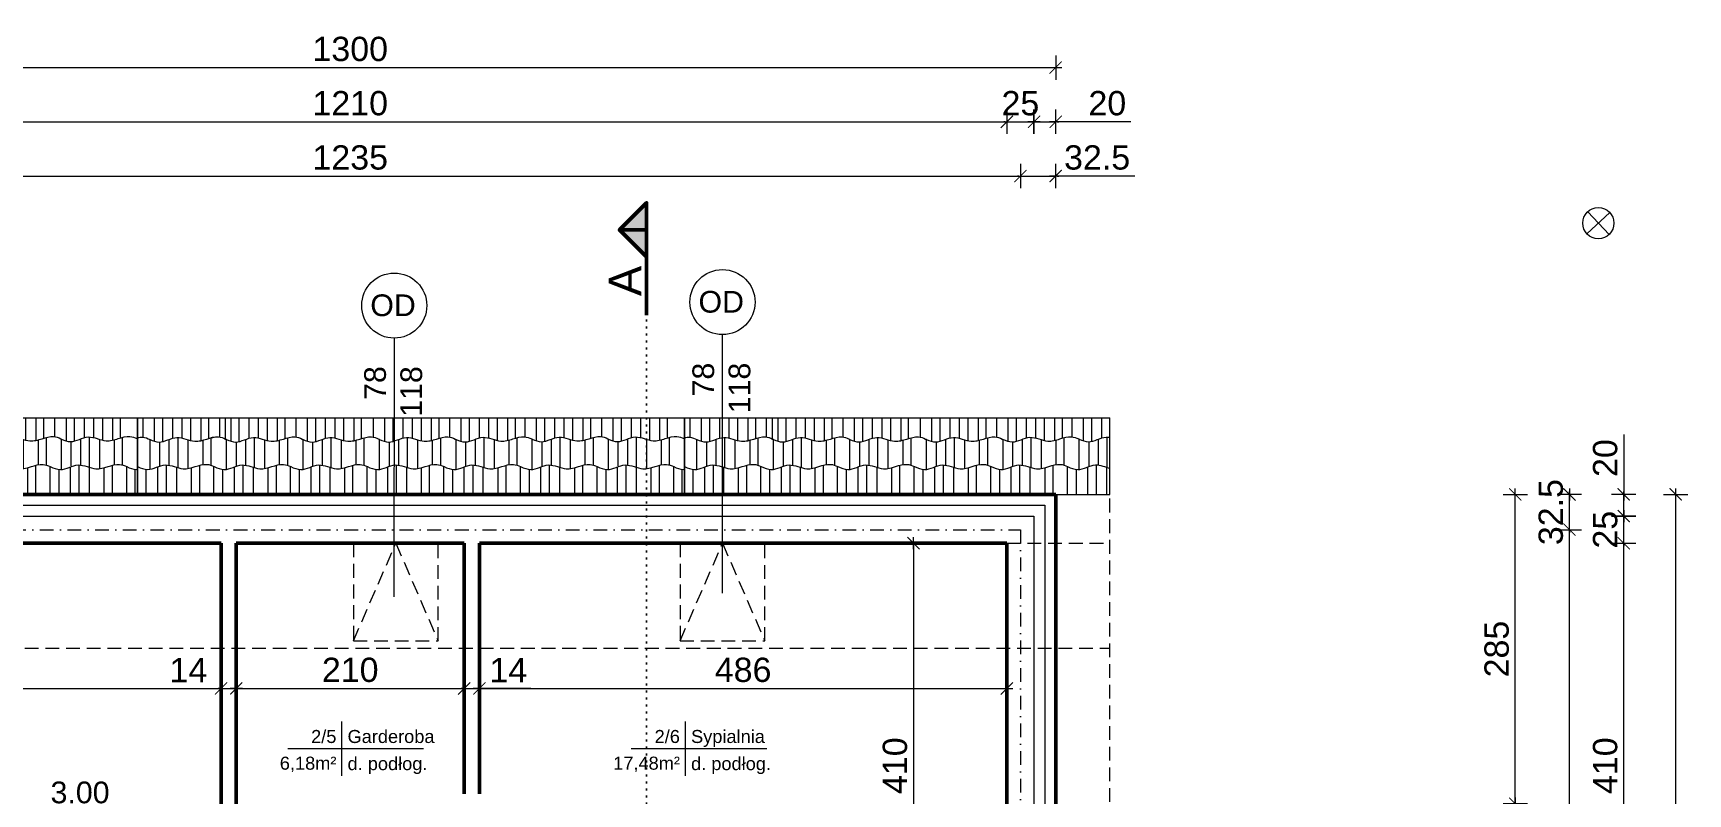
# Model space of a CAD drawing. Header units: millimetres. Extents: x -1610 to 9137, y -4586 to 6358.
# Drawn here: x 3416 to 4941, y 485 to 1186 of the extents above; entities that cross this region are included whole.
import ezdxf

# ---------------------------------------------------------------- set-up
doc = ezdxf.new("R2010")
doc.units = ezdxf.units.MM
for name, pattern in [('DASHDOT', [25.4, 12.7, -6.35, 0, -6.35]), ('DASHED', [19.05, 12.7, -6.35]), ('DOT', [6.35, 0, -6.35])]:
    doc.linetypes.add(name, pattern=pattern)
doc.layers.get('0').update_dxf_attribs({"lineweight": 0})
for name, color, linetype, lineweight in [('A-murowane', 6, 'Continuous', 50), ('A-osie', 7, 'DASHDOT', 5), ('A-p.widokowa', 5, 'Continuous', 15), ('A-p.widokowa-RefEdit0', 5, 'Continuous', 15), ('A-pod', 5, 'DASHED', 15), ('A-schody', 2, 'Continuous', 0), ('A-w.ocieplenie', 4, 'BATTING', 5), ('A-wykończenie', 4, 'Continuous', 5), ('A17_OPIS_WARSTW', 32, 'Continuous', 9), ('B-linia przekrojowa', 40, 'DOT', 30), ('B-opis', 7, 'Continuous', 0)]:
    doc.layers.add(name, color=color, linetype=linetype, lineweight=lineweight)
doc.layers.add('oznaczenia niedr', color=7, linetype='Continuous', lineweight=0, plot=False)
doc.styles.get("Standard").update_dxf_attribs({"font": 'arial.ttf'})
doc.linetypes.add('BATTING', pattern='A,0.00254,-2.54,[134,ltypeshp.shx,S=2.54,R=0,X=-2.54,Y=0],-5.08,[134,ltypeshp.shx,S=2.54,R=180,X=2.54,Y=0],-2.54', length=10.16254)
doc.dimstyles.new('PM-100', dxfattribs={"dimscale": 2.8, "dimtxt": 8, "dimasz": 0.5, "dimexe": 0, "dimexo": 0, "dimgap": 2, "dimtad": 1, "dimdec": 1, "dimrnd": 0.1, "dimzin": 13, "dimdsep": 46, "dimtxsty": 'Standard', "dimblk": 'Q', "dimcen": 0, "dimse1": 1, "dimse2": 1, "dimclrd": 256, "dimclre": 251, "dimclrt": 41, "dimadec": 1, "dimazin": 0, "dimtfac": 1, "dimtdec": 1, "dimtix": 1, "dimtmove": 1, "dimatfit": 0, "dimldrblk": 'NONE', "dimfxl": 1, "dimtolj": 1, "dimtzin": 13, "dimlwd": -1, "dimlwe": 0, "dimarcsym": 0})

# ---------------------------------------------------------------- blocks, each defined once
blk = doc.blocks.new('A$C59F40237')
at = {"layer": 'A-p.widokowa-RefEdit0'}
for p, q in [((8.1, 25.6), (8.1, 2.6)), ((18.7, 25.6), (18.7, 0.2)), ((26.4, -1.5), (26.4, 25.6)), ((36.2, 25.6), (36.2, 0.7)), ((49.5, 1.1), (49.5, 25.6)), ((57, -1.2), (57, 25.6)), ((70.1, -0.2), (70.1, 25.6))]:
    blk.add_line(p, q, dxfattribs=at)
blk.add_open_spline([(0, 0), (3.1, 1.3), (11.6, 5), (25.6, -5.2), (40.3, 3.8), (49.5, 1.1), (53.2, 0), (56.8, -1.2), (62.8, -3.2), (68.4, -1), (70.6, 0)], degree=3, knots=[0, 0, 0, 0, 9.666865, 26.644915, 43.34195, 54.677882, 54.677882, 54.677882, 65.547939, 72.653896, 72.653896, 72.653896, 72.653896], dxfattribs=at)
blk = doc.blocks.new('A$C78BC5D11')
at = {"layer": 'A-p.widokowa'}
for p, q in [((0, 27.5), (0, 0)), ((9.1, 24.6), (9.1, 2.2)), ((17.8, 23.7), (17.8, -0.1)), ((25.5, -1.9), (25.5, 25.9)), ((35.3, 26.7), (35.3, 0.3)), ((48.6, 0.7), (48.6, 23.1)), ((56.1, -1.6), (56.1, 23.7))]:
    blk.add_line(p, q, dxfattribs=at)
blk.add_open_spline([(0, 0), (2.8, 1.2), (11, 4.4), (24.7, -5.6), (39.4, 3.5), (48.6, 0.7), (52.4, -0.4), (56, -1.6), (61.9, -3.5), (67.5, -1.4), (69.7, -0.4), (69.7, -0.4), (69.7, -0.4), (69.7, -0.4), (70, -0.2), (70.2, -0.1), (70.5, 0)], degree=3, knots=[73.574951, 73.574951, 73.574951, 73.574951, 82.320761, 99.298811, 115.995846, 127.331778, 127.331778, 127.331778, 138.201835, 145.307792, 145.307792, 145.307792, 145.332598, 145.332598, 145.332598, 146.160665, 146.160665, 146.160665, 146.160665], dxfattribs=at)
blk = doc.blocks.new('A$C3E720E91')
at = {"layer": 'A-p.widokowa'}
for p, q in [((15.4, -18.3), (15.4, 3.2)), ((23.3, 3.6), (23.3, -18.3)), ((32.4, 0.5), (32.4, -18.3)), ((41.1, 0.4), (41.1, -18.4)), ((48.9, -18.3), (48.9, 2.6)), ((58.6, 2.7), (58.6, -18.3)), ((65.6, 0.7), (65.6, -18.3)), ((4.9, -18.3), (4.9, -0.4))]:
    blk.add_line(p, q, dxfattribs=at)
blk = doc.blocks.new('A$C23497A29')
at = {"layer": 'A-p.widokowa'}
for p, q in [((50, 0), (0, 0)), ((0, -70.6), (0, 0)), ((8.1, 0), (8.1, -23)), ((18.7, 0), (18.7, -25.4)), ((26.4, -27.2), (26.4, 0)), ((36.2, 0), (36.2, -24.9)), ((49.5, -24.5), (49.5, 0)), ((57, -26.8), (57, 0)), ((70.1, -25.8), (70.1, 0)), ((501.8, 0), (501.8, -23)), ((504, 0), (504, -70.6)), ((4.9, -70.6), (4.9, -52.7)), ((15.4, -70.6), (15.4, -49.1)), ((23.3, -48.8), (23.3, -70.6)), ((32.4, -51.8), (32.4, -70.6)), ((41.1, -52), (41.1, -70.8)), ((48.9, -70.6), (48.9, -49.7)), ((58.6, -49.6), (58.6, -70.6)), ((65.6, -51.6), (65.6, -70.6)), ((81.1, -51), (81.1, -70.6)), ((0, -70.6), (504, -70.6))]:
    blk.add_line(p, q, dxfattribs=at)
for points, knots in [([(0, -25.6), (3.1, -24.3), (11.6, -20.7), (25.6, -30.8), (40.3, -21.8), (49.5, -24.5), (53.2, -25.6), (56.8, -26.8), (62.8, -28.8), (68.4, -26.7), (70.6, -25.6)], [0, 0, 0, 0, 9.666865, 26.644915, 43.34195, 54.677882, 54.677882, 54.677882, 65.547939, 72.653896, 72.653896, 72.653896, 72.653896]), ([(494.2, -25.6), (496.8, -24.3), (500.2, -22.8), (503.7, -23), (504, -23)], [0, 0, 0, 0, 9.666865, 10.690457, 10.690457, 10.690457, 10.690457]), ([(0, -52.3), (1.6, -52.7), (5.5, -53.1), (9.3, -51.7), (11.5, -50.6), (11.5, -50.6), (11.5, -50.6), (11.5, -50.6), (11.7, -50.5), (12, -50.4), (12.2, -50.2)], [133.300499, 133.300499, 133.300499, 133.300499, 138.201835, 145.307792, 145.307792, 145.307792, 145.332598, 145.332598, 145.332598, 146.160665, 146.160665, 146.160665, 146.160665]), ([(11.5, -50.6), (14.2, -49.4), (22.5, -46.2), (36.2, -56.2), (50.9, -47.2), (60.1, -49.9), (63.8, -51), (67.4, -52.2), (73.4, -54.2), (79, -52), (81.2, -51), (81.2, -51), (81.2, -51), (81.2, -51), (81.4, -50.9), (81.7, -50.7), (82, -50.6)], [73.574951, 73.574951, 73.574951, 73.574951, 82.320761, 99.298811, 115.995846, 127.331778, 127.331778, 127.331778, 138.201835, 145.307792, 145.307792, 145.307792, 145.332598, 145.332598, 145.332598, 146.160665, 146.160665, 146.160665, 146.160665])]:
    blk.add_open_spline(points, degree=3, knots=knots, dxfattribs=at)
for p in [(70.6, -25.6), (141.2, -25.6), (211.8, -25.6), (282.4, -25.6), (353, -25.6), (423.6, -25.6)]:
    blk.add_blockref('A$C59F40237', p, dxfattribs=at)
at = {"layer": 'A-schody'}
for name, p in [('A$C78BC5D11', (11.5, -50.6)), ('A$C78BC5D11', (82, -50.6)), ('A$C78BC5D11', (152.5, -50.6)), ('A$C78BC5D11', (223, -50.6)), ('A$C78BC5D11', (293.5, -50.7)), ('A$C78BC5D11', (363.7, -50.9)), ('A$C78BC5D11', (433.9, -51)), ('A$C3E720E91', (70.5, -52.1)), ('A$C3E720E91', (140.9, -52.3)), ('A$C3E720E91', (212.3, -52.3)), ('A$C3E720E91', (282.6, -52.3)), ('A$C3E720E91', (352, -52.4)), ('A$C3E720E91', (422.7, -52.4))]:
    blk.add_blockref(name, p, dxfattribs=at)
blk = doc.blocks.new('A$C560A2D75')
at = {"layer": 'A-murowane'}
h = blk.add_hatch(color=256, dxfattribs=at)
h.dxf.hatch_style = 1
h.paths.add_polyline_path([(-78.5, 25), (-53.5, 0), (-103.5, 0)])
blk.add_line((-103.5, 0), (0, 0), dxfattribs=at)
blk.add_lwpolyline([(-78.5, 0), (-78.5, 25), (-53.5, 0), (-103.5, 0), (-78.5, 25)], dxfattribs=at)
blk = doc.blocks.new('A$C7E556D42')
at = {"layer": 'B-linia przekrojowa'}
blk.add_line((-877, -1515.3), (-877, 18.8), dxfattribs=at)
at = {"layer": 'A17_OPIS_WARSTW', "xscale": -1, "rotation": 90}
blk.add_blockref('A$C560A2D75', (-877, -84.7), dxfattribs=at)
at = {"layer": 'B-opis', "insert": (-911.8, -39.3), "char_height": 30, "attachment_point": 3, "rotation": 90}
blk.add_mtext_dynamic_manual_height_columns('A', width=13.143, gutter_width=12.5, heights=[0], dxfattribs=at)
blk = doc.blocks.new('Q')
for p, q in [((-4, 0), (4, 0)), ((0, 8), (0, -8))]:
    blk.add_line(p, q)
at = {"const_width": 0.7}
blk.add_lwpolyline([(4, 4), (-4, -4)], dxfattribs=at)
blk = doc.blocks.new('*D181')
at = {"layer": 'A17_OPIS_WARSTW', "transparency": 16777216}
blk.add_line((3104.7, 582.2), (3587.9, 582.2), dxfattribs=at)
at = {"layer": 'Defpoints', "color": 0, "transparency": 16777216}
for p in [(3103.3, 716), (3589.3, 716), (3589.3, 582.2)]:
    blk.add_point(p, dxfattribs=at)
at = {"layer": 'A17_OPIS_WARSTW', "transparency": 16777216, "xscale": 1.4, "yscale": 1.4, "zscale": 1.4, "rotation": 180}
blk.add_blockref('Q', (3103.3, 582.2), dxfattribs=at)
at = {"layer": 'A17_OPIS_WARSTW', "transparency": 16777216, "xscale": 1.4, "yscale": 1.4, "zscale": 1.4}
blk.add_blockref('Q', (3589.3, 582.2), dxfattribs=at)
at = {"layer": 'A17_OPIS_WARSTW', "color": 41, "transparency": 16777216, "insert": (3346.3, 599.2), "char_height": 22.4, "attachment_point": 5}
blk.add_mtext('\\A1;486', dxfattribs=at)
blk = doc.blocks.new('_None')
blk = doc.blocks.new('*D182')
at = {"layer": 'A17_OPIS_WARSTW', "transparency": 16777216}
for p, q in [((3538.6, 582.2), (3589.3, 582.2)), ((3587.9, 582.2), (3586.5, 582.2)), ((3589.3, 582.2), (3603.3, 582.2)), ((3589.3, 582.2), (3603.3, 582.2)), ((3604.7, 582.2), (3606.1, 582.2))]:
    blk.add_line(p, q, dxfattribs=at)
at = {"layer": 'Defpoints', "color": 0, "transparency": 16777216}
for p in [(3589.3, 716), (3603.3, 716), (3603.3, 582.2)]:
    blk.add_point(p, dxfattribs=at)
at = {"layer": 'A17_OPIS_WARSTW', "transparency": 16777216, "xscale": 1.4, "yscale": 1.4, "zscale": 1.4}
blk.add_blockref('Q', (3589.3, 582.2), dxfattribs=at)
at = {"layer": 'A17_OPIS_WARSTW', "transparency": 16777216, "xscale": 1.4, "yscale": 1.4, "zscale": 1.4, "rotation": 180}
blk.add_blockref('Q', (3603.3, 582.2), dxfattribs=at)
at = {"layer": 'A17_OPIS_WARSTW', "color": 41, "transparency": 16777216, "insert": (3559.2, 599.1), "char_height": 22.4, "attachment_point": 5}
blk.add_mtext('\\A1;14', dxfattribs=at)
blk = doc.blocks.new('*D183')
at = {"layer": 'A17_OPIS_WARSTW', "transparency": 16777216}
blk.add_line((3604.7, 582.2), (3811.9, 582.2), dxfattribs=at)
at = {"layer": 'Defpoints', "color": 0, "transparency": 16777216}
for p in [(3603.3, 716), (3813.3, 716), (3813.3, 582.2)]:
    blk.add_point(p, dxfattribs=at)
at = {"layer": 'A17_OPIS_WARSTW', "transparency": 16777216, "xscale": 1.4, "yscale": 1.4, "zscale": 1.4, "rotation": 180}
blk.add_blockref('Q', (3603.3, 582.2), dxfattribs=at)
at = {"layer": 'A17_OPIS_WARSTW', "transparency": 16777216, "xscale": 1.4, "yscale": 1.4, "zscale": 1.4}
blk.add_blockref('Q', (3813.3, 582.2), dxfattribs=at)
at = {"layer": 'A17_OPIS_WARSTW', "color": 41, "transparency": 16777216, "insert": (3708.3, 599.2), "char_height": 22.4, "attachment_point": 5}
blk.add_mtext('\\A1;210', dxfattribs=at)
blk = doc.blocks.new('*D184')
at = {"layer": 'A17_OPIS_WARSTW', "transparency": 16777216}
for p, q in [((3811.9, 582.2), (3810.5, 582.2)), ((3813.3, 582.2), (3827.3, 582.2)), ((3813.3, 582.2), (3827.3, 582.2)), ((3874.6, 582.2), (3827.3, 582.2)), ((3828.7, 582.2), (3830.1, 582.2))]:
    blk.add_line(p, q, dxfattribs=at)
at = {"layer": 'Defpoints', "color": 0, "transparency": 16777216}
for p in [(3813.3, 716), (3827.3, 716), (3827.3, 582.2)]:
    blk.add_point(p, dxfattribs=at)
at = {"layer": 'A17_OPIS_WARSTW', "transparency": 16777216, "xscale": 1.4, "yscale": 1.4, "zscale": 1.4}
blk.add_blockref('Q', (3813.3, 582.2), dxfattribs=at)
at = {"layer": 'A17_OPIS_WARSTW', "transparency": 16777216, "xscale": 1.4, "yscale": 1.4, "zscale": 1.4, "rotation": 180}
blk.add_blockref('Q', (3827.3, 582.2), dxfattribs=at)
at = {"layer": 'A17_OPIS_WARSTW', "color": 41, "transparency": 16777216, "insert": (3854, 599.1), "char_height": 22.4, "attachment_point": 5}
blk.add_mtext('\\A1;14', dxfattribs=at)
blk = doc.blocks.new('*D185')
at = {"layer": 'A17_OPIS_WARSTW', "transparency": 16777216}
blk.add_line((3828.7, 582.2), (4311.9, 582.2), dxfattribs=at)
at = {"layer": 'Defpoints', "color": 0, "transparency": 16777216}
for p in [(3827.3, 716), (4313.3, 716), (4313.3, 582.2)]:
    blk.add_point(p, dxfattribs=at)
at = {"layer": 'A17_OPIS_WARSTW', "transparency": 16777216, "xscale": 1.4, "yscale": 1.4, "zscale": 1.4, "rotation": 180}
blk.add_blockref('Q', (3827.3, 582.2), dxfattribs=at)
at = {"layer": 'A17_OPIS_WARSTW', "transparency": 16777216, "xscale": 1.4, "yscale": 1.4, "zscale": 1.4}
blk.add_blockref('Q', (4313.3, 582.2), dxfattribs=at)
at = {"layer": 'A17_OPIS_WARSTW', "color": 41, "transparency": 16777216, "insert": (4070.3, 599.2), "char_height": 22.4, "attachment_point": 5}
blk.add_mtext('\\A1;486', dxfattribs=at)
blk = doc.blocks.new('*D186')
at = {"layer": 'A17_OPIS_WARSTW', "transparency": 16777216}
blk.add_line((4227.3, 714.6), (4227.3, 307.4), dxfattribs=at)
at = {"layer": 'Defpoints', "color": 0, "transparency": 16777216}
for p in [(4313.3, 716), (4227.3, 306), (4313.3, 306)]:
    blk.add_point(p, dxfattribs=at)
at = {"layer": 'A17_OPIS_WARSTW', "transparency": 16777216, "xscale": 1.4, "yscale": 1.4, "zscale": 1.4}
for p, rotation in [((4227.3, 716), 90), ((4227.3, 306), 270)]:
    blk.add_blockref('Q', p, dxfattribs=dict(at, rotation=rotation))
at = {"layer": 'A17_OPIS_WARSTW', "color": 41, "transparency": 16777216, "insert": (4210.3, 511), "char_height": 22.4, "attachment_point": 5, "rotation": 90}
blk.add_mtext('\\A1;410', dxfattribs=at)
blk = doc.blocks.new('*D217')
at = {"layer": 'A17_OPIS_WARSTW', "transparency": 16777216}
blk.add_line((3092.2, 1054.4), (4324.4, 1054.4), dxfattribs=at)
at = {"layer": 'Defpoints', "color": 0, "transparency": 16777216}
for p in [(4325.8, 1054.4), (3090.8, 728.5), (4325.8, 728.5)]:
    blk.add_point(p, dxfattribs=at)
at = {"layer": 'A17_OPIS_WARSTW', "transparency": 16777216, "xscale": 1.4, "yscale": 1.4, "zscale": 1.4, "rotation": 180}
blk.add_blockref('Q', (3090.8, 1054.4), dxfattribs=at)
at = {"layer": 'A17_OPIS_WARSTW', "transparency": 16777216, "xscale": 1.4, "yscale": 1.4, "zscale": 1.4}
blk.add_blockref('Q', (4325.8, 1054.4), dxfattribs=at)
at = {"layer": 'A17_OPIS_WARSTW', "color": 41, "transparency": 16777216, "insert": (3708.3, 1071.4), "char_height": 22.4, "attachment_point": 5}
blk.add_mtext('\\A1;1235', dxfattribs=at)
blk = doc.blocks.new('*D218')
at = {"layer": 'A17_OPIS_WARSTW', "transparency": 16777216}
for p, q in [((4324.4, 1054.4), (4323, 1054.4)), ((4325.8, 1054.4), (4358.3, 1054.4)), ((4325.8, 1054.4), (4358.3, 1054.4)), ((4431.2, 1054.4), (4358.3, 1054.4)), ((4359.7, 1054.4), (4361.1, 1054.4))]:
    blk.add_line(p, q, dxfattribs=at)
at = {"layer": 'Defpoints', "color": 0, "transparency": 16777216}
for p in [(4358.3, 1054.4), (4358.3, 761), (4325.8, 728.5)]:
    blk.add_point(p, dxfattribs=at)
at = {"layer": 'A17_OPIS_WARSTW', "transparency": 16777216, "xscale": 1.4, "yscale": 1.4, "zscale": 1.4}
blk.add_blockref('Q', (4325.8, 1054.4), dxfattribs=at)
at = {"layer": 'A17_OPIS_WARSTW', "transparency": 16777216, "xscale": 1.4, "yscale": 1.4, "zscale": 1.4, "rotation": 180}
blk.add_blockref('Q', (4358.3, 1054.4), dxfattribs=at)
at = {"layer": 'A17_OPIS_WARSTW', "color": 41, "transparency": 16777216, "insert": (4396.5, 1071.4), "char_height": 22.4, "attachment_point": 5}
blk.add_mtext('\\A1;32.5', dxfattribs=at)
blk = doc.blocks.new('*D221')
at = {"layer": 'A17_OPIS_WARSTW', "transparency": 16777216}
blk.add_line((3104.7, 1104.4), (4311.9, 1104.4), dxfattribs=at)
at = {"layer": 'Defpoints', "color": 0, "transparency": 16777216}
for p in [(4313.3, 1104.4), (3103.3, 716), (4313.3, 716)]:
    blk.add_point(p, dxfattribs=at)
at = {"layer": 'A17_OPIS_WARSTW', "transparency": 16777216, "xscale": 1.4, "yscale": 1.4, "zscale": 1.4, "rotation": 180}
blk.add_blockref('Q', (3103.3, 1104.4), dxfattribs=at)
at = {"layer": 'A17_OPIS_WARSTW', "transparency": 16777216, "xscale": 1.4, "yscale": 1.4, "zscale": 1.4}
blk.add_blockref('Q', (4313.3, 1104.4), dxfattribs=at)
at = {"layer": 'A17_OPIS_WARSTW', "color": 41, "transparency": 16777216, "insert": (3708.3, 1121.4), "char_height": 22.4, "attachment_point": 5}
blk.add_mtext('\\A1;1210', dxfattribs=at)
blk = doc.blocks.new('*D222')
at = {"layer": 'A17_OPIS_WARSTW', "transparency": 16777216}
for p, q in [((4311.9, 1104.4), (4310.5, 1104.4)), ((4313.3, 1104.4), (4338.3, 1104.4)), ((4339.7, 1104.4), (4341.1, 1104.4))]:
    blk.add_line(p, q, dxfattribs=at)
at = {"layer": 'Defpoints', "color": 0, "transparency": 16777216}
for p in [(4338.3, 1104.4), (4338.3, 741), (4313.3, 716)]:
    blk.add_point(p, dxfattribs=at)
at = {"layer": 'A17_OPIS_WARSTW', "transparency": 16777216, "xscale": 1.4, "yscale": 1.4, "zscale": 1.4}
blk.add_blockref('Q', (4313.3, 1104.4), dxfattribs=at)
at = {"layer": 'A17_OPIS_WARSTW', "transparency": 16777216, "xscale": 1.4, "yscale": 1.4, "zscale": 1.4, "rotation": 180}
blk.add_blockref('Q', (4338.3, 1104.4), dxfattribs=at)
at = {"layer": 'A17_OPIS_WARSTW', "color": 41, "transparency": 16777216, "insert": (4325.8, 1121.4), "char_height": 22.4, "attachment_point": 5}
blk.add_mtext('\\A1;25', dxfattribs=at)
blk = doc.blocks.new('*D223')
at = {"layer": 'A17_OPIS_WARSTW', "transparency": 16777216}
for p, q in [((4336.9, 1104.4), (4335.5, 1104.4)), ((4338.3, 1104.4), (4358.3, 1104.4)), ((4338.3, 1104.4), (4358.3, 1104.4)), ((4427.7, 1104.4), (4358.3, 1104.4)), ((4359.7, 1104.4), (4361.1, 1104.4))]:
    blk.add_line(p, q, dxfattribs=at)
at = {"layer": 'Defpoints', "color": 0, "transparency": 16777216}
for p in [(4358.3, 1104.4), (4358.3, 761), (4338.3, 741)]:
    blk.add_point(p, dxfattribs=at)
at = {"layer": 'A17_OPIS_WARSTW', "transparency": 16777216, "xscale": 1.4, "yscale": 1.4, "zscale": 1.4}
blk.add_blockref('Q', (4338.3, 1104.4), dxfattribs=at)
at = {"layer": 'A17_OPIS_WARSTW', "transparency": 16777216, "xscale": 1.4, "yscale": 1.4, "zscale": 1.4, "rotation": 180}
blk.add_blockref('Q', (4358.3, 1104.4), dxfattribs=at)
at = {"layer": 'A17_OPIS_WARSTW', "color": 41, "transparency": 16777216, "insert": (4405.9, 1121.4), "char_height": 22.4, "attachment_point": 5}
blk.add_mtext('\\A1;20', dxfattribs=at)
blk = doc.blocks.new('*D224')
at = {"layer": 'A17_OPIS_WARSTW', "transparency": 16777216}
blk.add_line((3059.7, 1154.4), (4356.9, 1154.4), dxfattribs=at)
at = {"layer": 'Defpoints', "color": 0, "transparency": 16777216}
for p in [(4358.3, 1154.4), (3058.3, 761), (4358.3, 761)]:
    blk.add_point(p, dxfattribs=at)
at = {"layer": 'A17_OPIS_WARSTW', "transparency": 16777216, "xscale": 1.4, "yscale": 1.4, "zscale": 1.4, "rotation": 180}
blk.add_blockref('Q', (3058.3, 1154.4), dxfattribs=at)
at = {"layer": 'A17_OPIS_WARSTW', "transparency": 16777216, "xscale": 1.4, "yscale": 1.4, "zscale": 1.4}
blk.add_blockref('Q', (4358.3, 1154.4), dxfattribs=at)
at = {"layer": 'A17_OPIS_WARSTW', "color": 41, "transparency": 16777216, "insert": (3708.3, 1171.4), "char_height": 22.4, "attachment_point": 5}
blk.add_mtext('\\A1;1300', dxfattribs=at)
blk = doc.blocks.new('*D258')
at = {"layer": 'A17_OPIS_WARSTW', "transparency": 16777216}
blk.add_line((4929.6, -337.6), (4929.6, 759.6), dxfattribs=at)
at = {"layer": 'Defpoints', "color": 0, "transparency": 16777216}
for p in [(4358.8, 761), (4929.6, 761), (4358.3, -339)]:
    blk.add_point(p, dxfattribs=at)
at = {"layer": 'A17_OPIS_WARSTW', "transparency": 16777216, "xscale": 1.4, "yscale": 1.4, "zscale": 1.4}
for p, rotation in [((4929.6, 761), 90), ((4929.6, -339), 270)]:
    blk.add_blockref('Q', p, dxfattribs=dict(at, rotation=rotation))
at = {"layer": 'A17_OPIS_WARSTW', "color": 41, "transparency": 16777216, "insert": (4912.6, 211), "char_height": 22.4, "attachment_point": 5, "rotation": 90}
blk.add_mtext('\\A1;1100', dxfattribs=at)
blk = doc.blocks.new('*D262')
at = {"layer": 'A17_OPIS_WARSTW', "transparency": 16777216}
blk.add_line((4781.7, 477.4), (4781.7, 759.6), dxfattribs=at)
at = {"layer": 'Defpoints', "color": 0, "transparency": 16777216}
for p in [(4358.3, 761), (4781.7, 761), (4325.8, 476)]:
    blk.add_point(p, dxfattribs=at)
at = {"layer": 'A17_OPIS_WARSTW', "transparency": 16777216, "xscale": 1.4, "yscale": 1.4, "zscale": 1.4}
for p, rotation in [((4781.7, 761), 90), ((4781.7, 476), 270)]:
    blk.add_blockref('Q', p, dxfattribs=dict(at, rotation=rotation))
at = {"layer": 'A17_OPIS_WARSTW', "color": 41, "transparency": 16777216, "insert": (4764.7, 618.5), "char_height": 22.4, "attachment_point": 5, "rotation": 90}
blk.add_mtext('\\A1;285', dxfattribs=at)
blk = doc.blocks.new('*D264')
at = {"layer": 'A17_OPIS_WARSTW', "transparency": 16777216}
blk.add_line((4831.7, -305.1), (4831.7, 727.1), dxfattribs=at)
at = {"layer": 'Defpoints', "color": 0, "transparency": 16777216}
for p in [(4325.8, 728.5), (4831.7, 728.5), (4325.8, -306.5)]:
    blk.add_point(p, dxfattribs=at)
at = {"layer": 'A17_OPIS_WARSTW', "transparency": 16777216, "xscale": 1.4, "yscale": 1.4, "zscale": 1.4}
for p, rotation in [((4831.7, 728.5), 90), ((4831.7, -306.5), 270)]:
    blk.add_blockref('Q', p, dxfattribs=dict(at, rotation=rotation))
at = {"layer": 'A17_OPIS_WARSTW', "color": 41, "transparency": 16777216, "insert": (4814.6, 211), "char_height": 22.4, "attachment_point": 5, "rotation": 90}
blk.add_mtext('\\A1;1035', dxfattribs=at)
blk = doc.blocks.new('*D265')
at = {"layer": 'A17_OPIS_WARSTW', "transparency": 16777216}
for p, q in [((4831.7, 762.4), (4831.7, 763.8)), ((4831.7, 728.5), (4831.7, 761)), ((4831.7, 727.1), (4831.7, 725.7))]:
    blk.add_line(p, q, dxfattribs=at)
at = {"layer": 'Defpoints', "color": 0, "transparency": 16777216}
for p in [(4358.3, 761), (4831.7, 761), (4325.8, 728.5)]:
    blk.add_point(p, dxfattribs=at)
at = {"layer": 'A17_OPIS_WARSTW', "transparency": 16777216, "xscale": 1.4, "yscale": 1.4, "zscale": 1.4}
for p, rotation in [((4831.7, 761), 270), ((4831.7, 728.5), 90)]:
    blk.add_blockref('Q', p, dxfattribs=dict(at, rotation=rotation))
at = {"layer": 'A17_OPIS_WARSTW', "color": 41, "transparency": 16777216, "insert": (4814.6, 744.7), "char_height": 22.4, "attachment_point": 5, "rotation": 90}
blk.add_mtext('\\A1;32.5', dxfattribs=at)
blk = doc.blocks.new('*D270')
at = {"layer": 'A17_OPIS_WARSTW', "transparency": 16777216}
blk.add_line((4881.7, 307.4), (4881.7, 714.6), dxfattribs=at)
at = {"layer": 'Defpoints', "color": 0, "transparency": 16777216}
for p in [(4313.3, 716), (4881.7, 716), (4313.3, 306)]:
    blk.add_point(p, dxfattribs=at)
at = {"layer": 'A17_OPIS_WARSTW', "transparency": 16777216, "xscale": 1.4, "yscale": 1.4, "zscale": 1.4}
for p, rotation in [((4881.7, 716), 90), ((4881.7, 306), 270)]:
    blk.add_blockref('Q', p, dxfattribs=dict(at, rotation=rotation))
at = {"layer": 'A17_OPIS_WARSTW', "color": 41, "transparency": 16777216, "insert": (4864.7, 511), "char_height": 22.4, "attachment_point": 5, "rotation": 90}
blk.add_mtext('\\A1;410', dxfattribs=at)
blk = doc.blocks.new('*D271')
at = {"layer": 'A17_OPIS_WARSTW', "transparency": 16777216}
for p, q in [((4881.7, 742.4), (4881.7, 743.8)), ((4881.7, 716), (4881.7, 741)), ((4881.7, 714.6), (4881.7, 713.2))]:
    blk.add_line(p, q, dxfattribs=at)
at = {"layer": 'Defpoints', "color": 0, "transparency": 16777216}
for p in [(4338.3, 741), (4881.7, 741), (4313.3, 716)]:
    blk.add_point(p, dxfattribs=at)
at = {"layer": 'A17_OPIS_WARSTW', "transparency": 16777216, "xscale": 1.4, "yscale": 1.4, "zscale": 1.4}
for p, rotation in [((4881.7, 741), 270), ((4881.7, 716), 90)]:
    blk.add_blockref('Q', p, dxfattribs=dict(at, rotation=rotation))
at = {"layer": 'A17_OPIS_WARSTW', "color": 41, "transparency": 16777216, "insert": (4864.7, 728.5), "char_height": 22.4, "attachment_point": 5, "rotation": 90}
blk.add_mtext('\\A1;25', dxfattribs=at)
blk = doc.blocks.new('*D272')
at = {"layer": 'A17_OPIS_WARSTW', "transparency": 16777216}
for p, q in [((4881.7, 816.3), (4881.7, 761)), ((4881.7, 762.4), (4881.7, 763.8)), ((4881.7, 741), (4881.7, 761)), ((4881.7, 741), (4881.7, 761)), ((4881.7, 739.6), (4881.7, 738.2))]:
    blk.add_line(p, q, dxfattribs=at)
at = {"layer": 'Defpoints', "color": 0, "transparency": 16777216}
for p in [(4358.3, 761), (4881.7, 761), (4338.3, 741)]:
    blk.add_point(p, dxfattribs=at)
at = {"layer": 'A17_OPIS_WARSTW', "transparency": 16777216, "xscale": 1.4, "yscale": 1.4, "zscale": 1.4}
for p, rotation in [((4881.7, 761), 270), ((4881.7, 741), 90)]:
    blk.add_blockref('Q', p, dxfattribs=dict(at, rotation=rotation))
at = {"layer": 'A17_OPIS_WARSTW', "color": 41, "transparency": 16777216, "insert": (4864.7, 794.5), "char_height": 22.4, "attachment_point": 5, "rotation": 90}
blk.add_mtext('\\A1;20', dxfattribs=at)

msp = doc.modelspace()

# ---------------------------------------------------------------- linework, layer by layer
at = {"layer": 'A-murowane'}
for p, q in [((3058.32, 761), (4358.32, 761)), ((3103.32, 716), (3589.32, 716)), ((3589.32, 716), (3589.32, 306)), ((3603.32, 716), (3603.32, 306)), ((3603.32, 716), (3813.32, 716)), ((3813.32, 716), (3813.32, 485)), ((3827.32, 716), (3827.32, 485)), ((3827.32, 716), (4313.32, 716)), ((4313.32, 716), (4313.32, 476))]:
    msp.add_line(p, q, dxfattribs=at)
msp.add_lwpolyline([(4358.32, 474), (4358.32, 761)], dxfattribs=at)
at = {"layer": 'A-osie'}
for p, q in [((3090.82, 728.5), (4325.82, 728.5)), ((4325.82, 728.5), (4325.82, -306.5))]:
    msp.add_line(p, q, dxfattribs=at)
at = {"layer": 'A-p.widokowa'}
for p, q in [((4016.32, 831.62), (4408.32, 831.62)), ((4016.32, 831.62), (4016.32, 761)), ((4021.17, 831.61), (4021.17, 813.7)), ((4031.69, 831.62), (4031.69, 810.12)), ((4039.63, 809.77), (4039.63, 831.62)), ((4048.74, 812.83), (4048.74, 831.62)), ((4057.41, 812.99), (4057.41, 831.75)), ((4065.18, 831.62), (4065.18, 810.71)), ((4074.94, 810.6), (4074.94, 831.62)), ((4081.93, 812.59), (4081.93, 831.62)), ((4097.42, 812.03), (4097.42, 831.62)), ((4373.18, 831.62), (4373.18, 813.71)), ((4383.69, 831.63), (4383.69, 810.14)), ((4391.64, 809.78), (4391.64, 831.63)), ((4400.75, 812.84), (4400.75, 831.63)), ((4408.32, 761), (4408.32, 831.62)), ((4380, 784.38), (4380, 811.87)), ((4389.11, 787.29), (4389.11, 809.65)), ((4397.78, 788.13), (4397.78, 812)), ((4405.55, 813.79), (4405.55, 785.93)), ((4024.41, 761), (4024.41, 784.02)), ((4034.98, 761), (4034.98, 786.37)), ((4042.75, 788.16), (4042.75, 761)), ((4052.51, 761), (4052.51, 785.93)), ((4065.84, 785.52), (4065.84, 761)), ((4073.31, 787.8), (4073.31, 761)), ((4086.47, 786.83), (4086.47, 761)), ((4066.32, 761), (4016.32, 761)), ((4358.32, 761), (4408.32, 761))]:
    msp.add_line(p, q, dxfattribs=at)
for points, knots in [([(4016.32, 813.34), (4017.93, 813.67), (4021.83, 814.09), (4025.57, 812.67), (4027.77, 811.62), (4027.78, 811.62), (4027.79, 811.61), (4027.8, 811.61), (4028.05, 811.49), (4028.31, 811.37), (4028.57, 811.24)], [133.300499, 133.300499, 133.300499, 133.300499, 138.2018349, 145.3077915, 145.3077915, 145.3077915, 145.3325983, 145.3325983, 145.3325983, 146.1606648, 146.1606648, 146.1606648, 146.1606648]), ([(4027.77, 811.62), (4030.57, 810.43), (4038.81, 807.24), (4052.52, 817.19), (4067.19, 808.16), (4076.4, 810.89), (4080.13, 812), (4083.73, 813.19), (4089.68, 815.17), (4095.29, 813.04), (4097.49, 812), (4097.49, 811.99), (4097.5, 811.99), (4097.51, 811.99), (4097.77, 811.87), (4098.02, 811.74), (4098.28, 811.62)], [73.5749505, 73.5749505, 73.5749505, 73.5749505, 82.3207612, 99.2988107, 115.9958458, 127.3317776, 127.3317776, 127.3317776, 138.2018349, 145.3077915, 145.3077915, 145.3077915, 145.3325983, 145.3325983, 145.3325983, 146.1606648, 146.1606648, 146.1606648, 146.1606648]), ([(4380, 811.87), (4382.8, 810.68), (4391.04, 807.49), (4400.5, 814.35), (4407.17, 813.72), (4408.32, 813.51)], [73.5749505, 73.5749505, 73.5749505, 73.5749505, 82.3207612, 99.2988107, 102.8496635, 102.8496635, 102.8496635, 102.8496635]), ([(4016.32, 786.62), (4019.42, 785.3), (4027.94, 781.65), (4041.95, 791.81), (4056.62, 782.78), (4065.84, 785.52), (4069.56, 786.62), (4073.16, 787.81), (4079.11, 789.79), (4084.72, 787.67), (4086.92, 786.62)], [0, 0, 0, 0, 9.6668654, 26.644915, 43.34195, 54.6778819, 54.6778819, 54.6778819, 65.5479391, 72.6538958, 72.6538958, 72.6538958, 72.6538958])]:
    msp.add_open_spline(points, degree=3, knots=knots, dxfattribs=at)
at = {"layer": 'A-p.widokowa-RefEdit0'}
for p, q in [((4377.39, 761), (4377.39, 784.02)), ((4387.96, 761), (4387.96, 786.37)), ((4395.73, 788.16), (4395.73, 761)), ((4405.49, 761), (4405.49, 785.93))]:
    msp.add_line(p, q, dxfattribs=at)
msp.add_open_spline([(4369.3, 786.62), (4372.4, 785.3), (4380.92, 781.65), (4393.93, 791.08), (4403.88, 786.18), (4408.32, 785.15)], degree=3, knots=[0, 0, 0, 0, 9.6668654, 26.644915, 40.231997, 40.231997, 40.231997, 40.231997], dxfattribs=at)
at = {"layer": 'A-pod'}
for p, q in [((4408.32, 211), (4408.32, 761)), ((4313.32, 716), (4408.32, 716)), ((3008.32, 619.31), (4408.32, 619.31))]:
    msp.add_line(p, q, dxfattribs=at)
for points in [[(3789.32, 626), (3789.32, 716), (3711.32, 716), (3711.32, 626)], [(4090.32, 626), (4090.32, 716), (4012.32, 716), (4012.32, 626)]]:
    msp.add_lwpolyline(points, close=True, dxfattribs=at)
for points in [[(3711.32, 626), (3750.32, 716), (3789.32, 626)], [(4012.32, 626), (4051.32, 716), (4090.32, 626)]]:
    msp.add_lwpolyline(points, dxfattribs=at)
at = {"layer": 'A-w.ocieplenie'}
for p, q in [((3068.32, 751), (4348.32, 751)), ((4348.32, 751), (4348.32, 476))]:
    msp.add_line(p, q, dxfattribs=at)
at = {"layer": 'A-wykończenie'}
for p, q in [((3078.32, 741), (4338.32, 741)), ((4338.32, 741), (4338.32, 476))]:
    msp.add_line(p, q, dxfattribs=at)
at = {"layer": 'B-opis'}
for p, q in [((3748.92, 666.69), (3748.95, 905.5)), ((4051.32, 669.91), (4051.35, 908.72)), ((3700.71, 501.77), (3700.71, 551.77)), ((4017.21, 501.77), (4017.21, 551.77)), ((3650.71, 526.77), (3775.71, 526.77)), ((3967.21, 526.77), (4092.21, 526.77))]:
    msp.add_line(p, q, dxfattribs=at)
for centre in [(3748.87, 935.01), (4051.27, 938.23)]:
    msp.add_circle(centre, 30, dxfattribs=at)
at = {"layer": 'oznaczenia niedr'}
for p, q in [((4868.83, 1020.84), (4847.82, 1001.15)), ((4858.32, 1011), (4848.48, 1021.5)), ((4858.32, 1011), (4868.17, 1000.49))]:
    msp.add_line(p, q, dxfattribs=at)
msp.add_circle((4858.32, 1011), 14.4, dxfattribs=at)

# ---------------------------------------------------------------- block references
at = {"layer": 'A-p.widokowa', "extrusion": (0, 0, -1), "zscale": -1, "rotation": 180}
for p in [(-4086.92, 786.62), (-4157.52, 786.62), (-4228.11, 786.62), (-4298.71, 786.62)]:
    msp.add_blockref('A$C59F40237', p, dxfattribs=at)
at = {"layer": 'A-schody', "xscale": -1, "rotation": 180}
for p in [(3008.32, 761), (3512.32, 761)]:
    msp.add_blockref('A$C23497A29', p, dxfattribs=at)
at = {"layer": 'A-schody', "extrusion": (0, 0, -1), "zscale": -1, "rotation": 180}
for name, p in [('A$C3E720E91', (-4086.8, 813.09)), ('A$C3E720E91', (-4157.2, 813.34)), ('A$C3E720E91', (-4228.6, 813.34)), ('A$C3E720E91', (-4298.91, 813.34)), ('A$C78BC5D11', (-4027.77, 811.62)), ('A$C78BC5D11', (-4098.28, 811.62)), ('A$C78BC5D11', (-4168.78, 811.62)), ('A$C78BC5D11', (-4239.29, 811.62)), ('A$C78BC5D11', (-4309.79, 811.74))]:
    msp.add_blockref(name, p, dxfattribs=at)
at = {"layer": 'B-linia przekrojowa'}
msp.add_blockref('A$C7E556D42', (4858.32, 1011), dxfattribs=at)

# ---------------------------------------------------------------- texts
at = {"layer": 'B-opis'}
for s, width, insert, char_height, attachment_point in [('OD', 13.1429, (3768.7, 925.04), 20, 9), ('OD', 13.1429, (4071.1, 928.26), 20, 9), ('2/5', 87.8944, (3695.58, 543.91), 12, 3), ('Garderoba', 87.8944, (3705.84, 543.91), 12, 1), ('2/6', 87.8944, (4012.08, 543.91), 12, 3), ('Sypialnia', 87.8944, (4022.35, 543.91), 12, 1), ('6,18m²', 87.8944, (3695.58, 519.32), 12, 3), ('d. podłog.', 87.8944, (3705.84, 518.91), 12, 1), ('17,48m²', 87.8944, (4012.08, 519.32), 12, 3), ('d. podłog.', 87.8944, (4022.35, 518.91), 12, 1), ('\\pi6.5715;3.00', 13.1429, (3425.62, 496.37), 20, 1)]:
    msp.add_mtext_dynamic_manual_height_columns(s, width=width, gutter_width=12.5, heights=[0], dxfattribs=dict(at, insert=insert, char_height=char_height, attachment_point=attachment_point))
at = {"layer": 'B-opis', "char_height": 20, "attachment_point": 9, "rotation": 90}
for insert in [(3774.81, 879.15), (4077.21, 882.37)]:
    msp.add_mtext_dynamic_manual_height_columns('78\\P118', width=13.1429, gutter_width=12.5, heights=[0], dxfattribs=dict(at, insert=insert))

# ---------------------------------------------------------------- dimensions: what is measured, and where the dimension line sits
at = {"layer": 'A17_OPIS_WARSTW'}
for base, p1, p2, picture, middle in [((4358.32, 1154.4), (3058.32, 761), (4358.32, 761), '*D224', (3708.32, 1171.44)), ((4313.32, 1104.4), (3103.32, 716), (4313.32, 716), '*D221', (3708.32, 1121.43)), ((4338.32, 1104.4), (4313.32, 716), (4338.32, 741), '*D222', (4325.82, 1121.43)), ((4325.82, 1054.4), (3090.82, 728.5), (4325.82, 728.5), '*D217', (3708.32, 1071.44)), ((3589.32, 582.21), (3103.32, 716), (3589.32, 716), '*D181', (3346.32, 599.25)), ((3813.32, 582.21), (3603.32, 716), (3813.32, 716), '*D183', (3708.32, 599.25)), ((4313.32, 582.21), (3827.32, 716), (4313.32, 716), '*D185', (4070.32, 599.25))]:
    dim = msp.add_linear_dim(base=base, p1=p1, p2=p2, dimstyle='PM-100', dxfattribs=at)
    dim.commit()
    dim.dimension.update_dxf_attribs({"geometry": picture, "text_midpoint": middle})
for base, p1, p2, picture, middle in [((4358.32, 1104.4), (4338.32, 741), (4358.32, 761), '*D223', (4405.92, 1121.43)), ((4358.32, 1054.4), (4325.82, 728.5), (4358.32, 761), '*D218', (4396.45, 1055.01)), ((3603.32, 582.21), (3589.32, 716), (3603.32, 716), '*D182', (3559.16, 582.21)), ((3827.32, 582.21), (3813.32, 716), (3827.32, 716), '*D184', (3854.03, 588.51))]:
    dim = msp.add_linear_dim(base=base, p1=p1, p2=p2, dimstyle='PM-100', dxfattribs=at)
    dim.commit()
    dim.dimension.update_dxf_attribs({"geometry": picture, "text_midpoint": middle, "dimtype": 160})
dim = msp.add_linear_dim(base=(4881.69, 761), p1=(4338.32, 741), p2=(4358.32, 761), angle=90, dimstyle='PM-100', dxfattribs=at)
dim.commit()
dim.dimension.update_dxf_attribs({"geometry": '*D272', "text_midpoint": (4872.42, 794.5), "dimtype": 160})
for base, p1, p2, picture, middle in [((4831.69, 761), (4325.82, 728.5), (4358.32, 761), '*D265', (4814.64, 744.75)), ((4781.69, 761), (4325.82, 476), (4358.32, 761), '*D262', (4764.65, 618.5)), ((4929.63, 761), (4358.32, -339), (4358.81, 761), '*D258', (4912.6, 211)), ((4881.69, 741), (4313.32, 716), (4338.32, 741), '*D271', (4864.65, 728.5)), ((4831.69, 728.5), (4325.82, -306.5), (4325.82, 728.5), '*D264', (4814.64, 211)), ((4227.32, 306), (4313.32, 716), (4313.32, 306), '*D186', (4210.29, 511)), ((4881.69, 716), (4313.32, 306), (4313.32, 716), '*D270', (4864.65, 511))]:
    dim = msp.add_linear_dim(base=base, p1=p1, p2=p2, angle=90, dimstyle='PM-100', dxfattribs=at)
    dim.commit()
    dim.dimension.update_dxf_attribs({"geometry": picture, "text_midpoint": middle})

doc.saveas('drawing.dxf')
